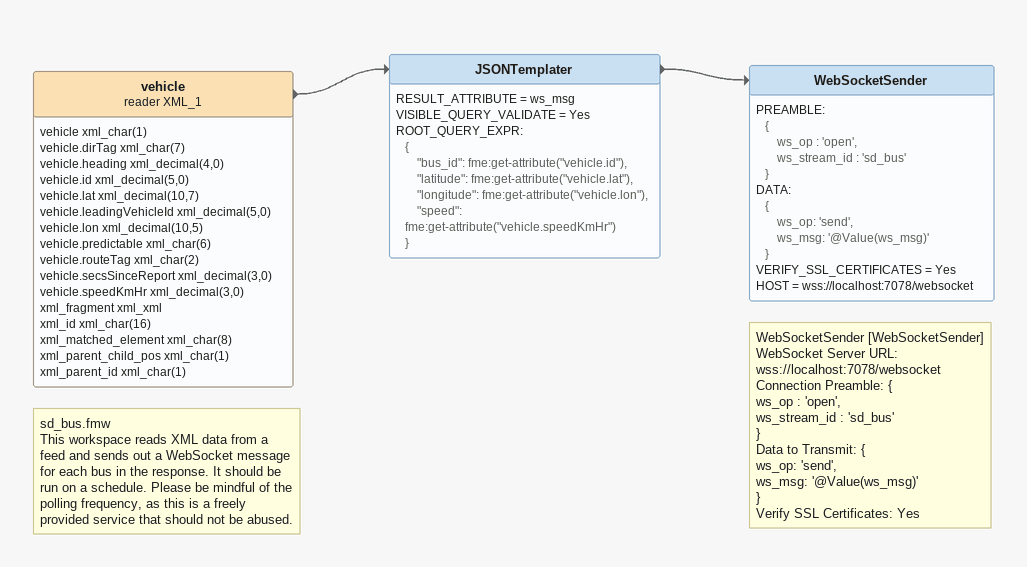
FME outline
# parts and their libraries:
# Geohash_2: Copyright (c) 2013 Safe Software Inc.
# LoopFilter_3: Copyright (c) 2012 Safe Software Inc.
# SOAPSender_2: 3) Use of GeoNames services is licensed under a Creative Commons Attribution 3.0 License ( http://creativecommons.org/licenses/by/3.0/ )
Note: sd_bus.fmw / This workspace reads XML data from a feed and sends out a WebSocket message for each bus in the response. It should be run on a schedule. Please be mindful of the polling frequency, as this is a freely provided service that should not be abused.
vehicle (reader XML_1)
    attributes: vehicle xml_char(1), vehicle.dirTag xml_char(7), vehicle.heading xml_decimal(4,0), vehicle.id xml_decimal(5,0), vehicle.lat xml_decimal(10,7), vehicle.leadingVehicleId xml_decimal(5,0), vehicle.lon xml_decimal(10,5), vehicle.predictable xml_char(6), vehicle.routeTag xml_char(2), vehicle.secsSinceReport xml_decimal(3,0), vehicle.speedKmHr xml_decimal(3,0), xml_fragment xml_xml, xml_id xml_char(16), xml_matched_element xml_char(8), xml_parent_child_pos xml_char(1), xml_parent_id xml_char(1)
    -> JSONTemplater
JSONTemplater
    RESULT_ATTRIBUTE = ws_msg
    VISIBLE_QUERY_VALIDATE = Yes
    ROOT_QUERY_EXPR:
      {
          "bus_id": fme:get-attribute("vehicle.id"),
          "latitude": fme:get-attribute("vehicle.lat"),
          "longitude": fme:get-attribute("vehicle.lon"),
          "speed": fme:get-attribute("vehicle.speedKmHr")
      }
    -> WebSocketSender
Note: WebSocketSender [WebSocketSender] / WebSocket Server URL: wss://localhost:7078/websocket / Connection Preamble: { / ws_op : 'open', / ws_stream_id : 'sd_bus' / } / Data to Transmit: { / ws_op: 'send', / ws_msg: '@Value(ws_msg)' / } / Verify SSL Certificates: Yes
WebSocketSender
    PREAMBLE:
      {
          ws_op : 'open',
          ws_stream_id : 'sd_bus'
      }
    DATA:
      {
          ws_op: 'send',
          ws_msg: '@Value(ws_msg)'
      }
    VERIFY_SSL_CERTIFICATES = Yes
    HOST = wss://localhost:7078/websocket
